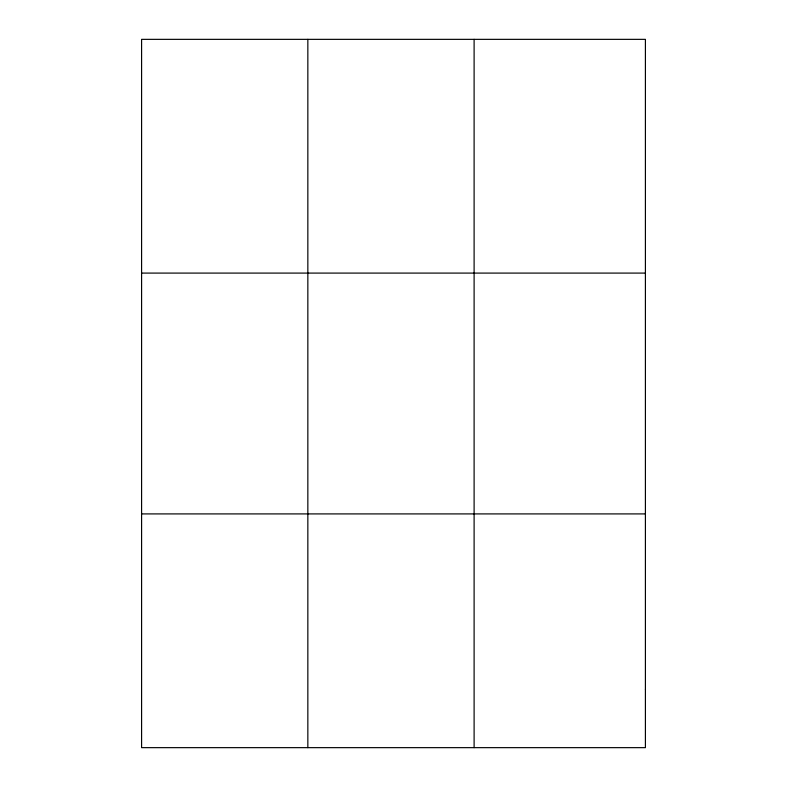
<?xml version="1.0" encoding="UTF-8"?>
<svg xmlns="http://www.w3.org/2000/svg" width="787" height="787" viewBox="0 0 787 787"><rect width="100%" height="100%" fill="white"/><g stroke="black" fill="none" stroke-linecap="round" stroke-linejoin="round"><path stroke-width="1.18" d="M307.845 39.35L307.845 747.65M474.108 39.35L474.108 747.65M141.591 273.089L645.409 273.089M141.591 513.911L645.409 513.911M645.409 689.215L645.409 747.65L141.591 747.65L141.591 39.35L645.409 39.35L645.409 689.215"/></g></svg>
